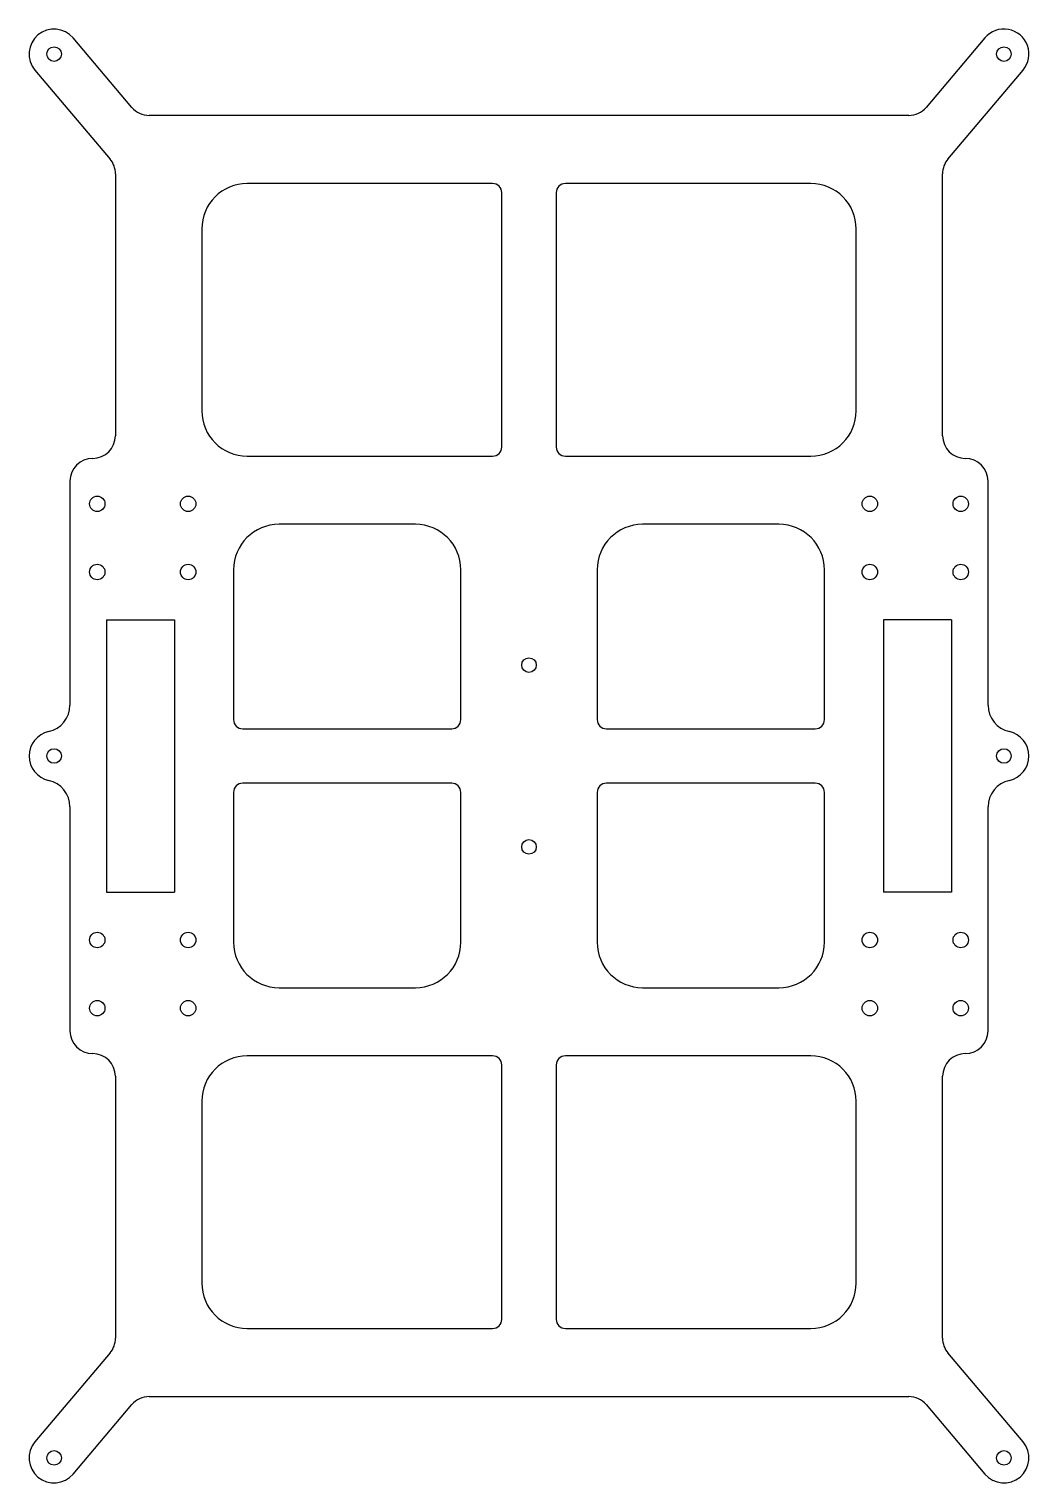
# Model space of a CAD drawing. Header units: millimetres. Extents: x 0 to 220, y 0 to 320.
import ezdxf

# ---------------------------------------------------------------- set-up
doc = ezdxf.new("R2010")
doc.units = ezdxf.units.MM

msp = doc.modelspace()

# ---------------------------------------------------------------- linework, layer by layer
at = {"color": 7, "linetype": 'Continuous', "lineweight": 25}
for p, q in [((22.61, 302.77), (9.7, 318.05)), ((210.3, 318.05), (197.39, 302.77)), ((1.3, 310.95), (17.82, 291.4)), ((202.18, 291.4), (218.7, 310.95)), ((193.57, 301), (26.43, 301)), ((19, 288.17), (19, 230.5)), ((201, 230.5), (201, 288.17)), ((102, 286), (48, 286)), ((172, 286), (118, 286)), ((104, 228), (104, 284)), ((116, 284), (116, 228)), ((38, 276), (38, 236)), ((182, 236), (182, 276)), ((48, 226), (102, 226)), ((118, 226), (172, 226)), ((9, 220.5), (9, 171.22)), ((211, 171.22), (211, 220.5)), ((85, 211), (55, 211)), ((165, 211), (135, 211)), ((45, 201), (45, 168)), ((95, 168), (95, 201)), ((125, 201), (125, 168)), ((175, 168), (175, 201)), ((17, 190), (17, 130)), ((17, 190), (32, 190)), ((32, 190), (32, 130)), ((188, 190), (188, 130)), ((203, 190), (188, 190)), ((203, 190), (203, 130)), ((47, 166), (93, 166)), ((127, 166), (173, 166)), ((93, 154), (47, 154)), ((173, 154), (127, 154)), ((45, 152), (45, 119)), ((95, 119), (95, 152)), ((125, 152), (125, 119)), ((175, 119), (175, 152)), ((9, 148.78), (9, 99.5)), ((211, 99.5), (211, 148.78)), ((17, 130), (32, 130)), ((203, 130), (188, 130)), ((55, 109), (85, 109)), ((135, 109), (165, 109)), ((102, 94), (48, 94)), ((172, 94), (118, 94)), ((104, 36), (104, 92)), ((116, 92), (116, 36)), ((19, 89.5), (19, 31.83)), ((201, 31.83), (201, 89.5)), ((38, 84), (38, 44)), ((182, 44), (182, 84)), ((48, 34), (102, 34)), ((118, 34), (172, 34)), ((17.82, 28.6), (1.3, 9.05)), ((218.7, 9.05), (202.18, 28.6)), ((9.7, 1.95), (22.61, 17.23)), ((26.43, 19), (193.57, 19)), ((197.39, 17.23), (210.3, 1.95))]:
    msp.add_line(p, q, dxfattribs=at)
for centre, radius in [((5.5, 314.5), 1.6), ((214.5, 314.5), 1.6), ((15, 215.5), 1.7), ((35, 215.5), 1.7), ((185, 215.5), 1.7), ((205, 215.5), 1.7), ((15, 200.5), 1.7), ((35, 200.5), 1.7), ((185, 200.5), 1.7), ((205, 200.5), 1.7), ((110, 180), 1.6), ((5.5, 160), 1.6), ((214.5, 160), 1.6), ((110, 140), 1.6), ((15, 119.5), 1.7), ((35, 119.5), 1.7), ((185, 119.5), 1.7), ((205, 119.5), 1.7), ((15, 104.5), 1.7), ((35, 104.5), 1.7), ((185, 104.5), 1.7), ((205, 104.5), 1.7), ((5.5, 5.5), 1.6), ((214.5, 5.5), 1.6)]:
    msp.add_circle(centre, radius, dxfattribs=at)
for centre, radius, start, end in [((5.5, 314.5), 5.5, 40.1948, 220.1948), ((214.5, 314.5), 5.5, 319.8052, 139.8052), ((26.43, 306), 5, 220.1948, 270), ((193.57, 306), 5, 270, 319.8052), ((14, 288.17), 5, 0, 40.1948), ((206, 288.17), 5, 139.8052, 180), ((48, 276), 10, 90, 180), ((102, 284), 2, 0, 90), ((118, 284), 2, 90, 180), ((172, 276), 10, 0, 90), ((48, 236), 10, 180, 270), ((172, 236), 10, 270, 0), ((14, 230.5), 5, 270, 0), ((206, 230.5), 5, 180, 270), ((102, 228), 2, 270, 0), ((118, 228), 2, 180, 270), ((14, 220.5), 5, 90, 180), ((206, 220.5), 5, 0, 90), ((55, 201), 10, 90, 180), ((85, 201), 10, 0, 90), ((135, 201), 10, 90, 180), ((165, 201), 10, 0, 90), ((3, 171.22), 6, 282.5559, 0), ((217, 171.22), 6, 180, 257.4441), ((47, 168), 2, 180, 270), ((93, 168), 2, 270, 0), ((127, 168), 2, 180, 270), ((173, 168), 2, 270, 0), ((5.5, 160), 5.5, 102.5559, 257.4441), ((214.5, 160), 5.5, 282.5559, 77.4441), ((3, 148.78), 6, 0, 77.4441), ((47, 152), 2, 90, 180), ((93, 152), 2, 0, 90), ((127, 152), 2, 90, 180), ((173, 152), 2, 0, 90), ((217, 148.78), 6, 102.5559, 180), ((55, 119), 10, 180, 270), ((85, 119), 10, 270, 0), ((135, 119), 10, 180, 270), ((165, 119), 10, 270, 0), ((14, 99.5), 5, 180, 270), ((206, 99.5), 5, 270, 0), ((14, 89.5), 5, 0, 90), ((48, 84), 10, 90, 180), ((102, 92), 2, 0, 90), ((118, 92), 2, 90, 180), ((172, 84), 10, 0, 90), ((206, 89.5), 5, 90, 180), ((48, 44), 10, 180, 270), ((172, 44), 10, 270, 0), ((102, 36), 2, 270, 0), ((118, 36), 2, 180, 270), ((14, 31.83), 5, 319.8052, 0), ((206, 31.83), 5, 180, 220.1948), ((26.43, 14), 5, 90, 139.8052), ((193.57, 14), 5, 40.1948, 90), ((5.5, 5.5), 5.5, 139.8052, 319.8052), ((214.5, 5.5), 5.5, 220.1948, 40.1948)]:
    msp.add_arc(centre, radius, start, end, dxfattribs=at)

doc.saveas('drawing.dxf')
